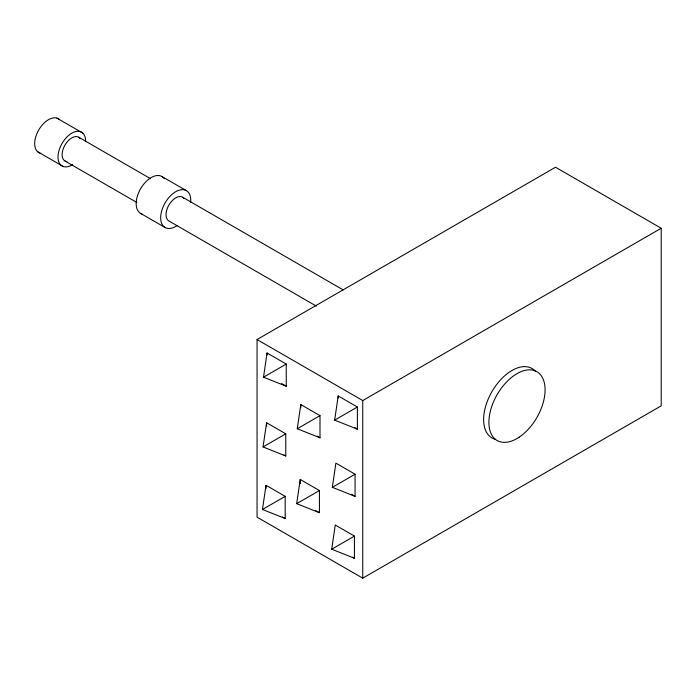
<?xml version="1.0" encoding="UTF-8"?>
<svg xmlns="http://www.w3.org/2000/svg" width="696" height="696" viewBox="0 0 696 696"><rect width="100%" height="100%" fill="white"/><g stroke="black" fill="none" stroke-linecap="round" stroke-linejoin="round"><path stroke-width="1.04" d="M263.514 377.189L267.055 352.985L286.247 364.06L286.247 386.219L263.514 377.189L286.247 364.06M263.045 446.945L266.594 422.742L285.778 433.825L285.778 455.984L263.045 446.945L285.778 433.825M262.462 509.481L266.011 485.277L285.195 496.361L285.195 518.511L262.462 509.481L285.195 496.361M297.262 428.762L300.811 404.559L319.995 415.642L319.995 437.793L297.262 428.762L319.995 415.642M296.696 503.669L300.237 479.466L319.429 490.541L319.429 512.7L296.696 503.669L319.429 490.541M334.654 420.14L338.195 395.937L357.387 407.012L357.387 429.171L334.654 420.14L357.387 407.012M332.34 487.33L335.881 463.127L355.073 474.211L355.073 496.37L332.34 487.33L355.073 474.211M331.714 549.222L335.255 525.019L354.447 536.103L354.447 558.262L331.714 549.222L354.447 536.103M257.05 339.544L555.512 167.231L661.2 228.245L661.2 405.846L362.738 578.167L257.05 517.145L257.05 339.544L362.738 400.565L661.2 228.245M161.872 176.488L186.371 190.634M56.898 118.111L82.772 133.049M78.674 137.199L150.614 178.724M182.587 197.194L343.154 289.884M64.946 160.976L136.886 202.501M316.28 306.075L168.867 220.963A13.729 7.926 -60 0 1 169.815 203.597A13.729 7.926 -60 0 1 184.136 198.621M37.532 151.65L63.406 166.588M140.575 213.368L165.083 227.514M281.68 383.583L286.247 386.219M354.647 427.588L357.387 429.171M317.254 436.218L319.995 437.793M283.951 454.923L285.778 455.984M351.419 494.256L355.073 496.37M315.775 510.586L319.429 512.7M352.62 557.2L354.447 558.262M282.454 516.937L285.195 518.511M362.738 400.565L362.738 578.167M338.195 395.937L338.195 398.042M300.811 404.559L300.811 407.725M300.237 479.466L300.237 483.685M267.055 352.985L267.055 355.09M266.594 422.742L266.594 425.909M266.011 485.277L266.011 488.444M142.062 214.02A21.289 12.293 -60 0 1 141.297 187.589A21.289 12.293 -60 0 1 164.265 178.715M177.297 225.46A21.289 12.293 -60 0 1 160.68 218.37A21.289 12.293 -60 0 1 176.253 191.4A21.289 12.293 -60 0 1 190.704 202.249M66.955 161.594A13.729 7.926 -60 0 1 64.946 145.125A13.729 7.926 -60 0 1 80.223 138.626M72.723 164.474A19.531 11.275 -60 0 1 58.02 157.748A19.531 11.275 -60 0 1 71.514 133.319A19.531 11.275 -60 0 1 85.625 141.114M40.081 153.12A19.531 11.275 -60 0 1 38.724 129.978A19.531 11.275 -60 0 1 59.447 119.59M495.404 439.324A40.081 23.142 -60 0 1 492.202 391.169A40.081 23.142 -60 0 1 535.407 371.272M519.059 437.262A39.733 22.942 -60 0 0 540.218 374.439A39.733 22.942 -60 0 0 491.689 406.603A39.733 22.942 -60 0 0 519.059 437.262"/></g></svg>
